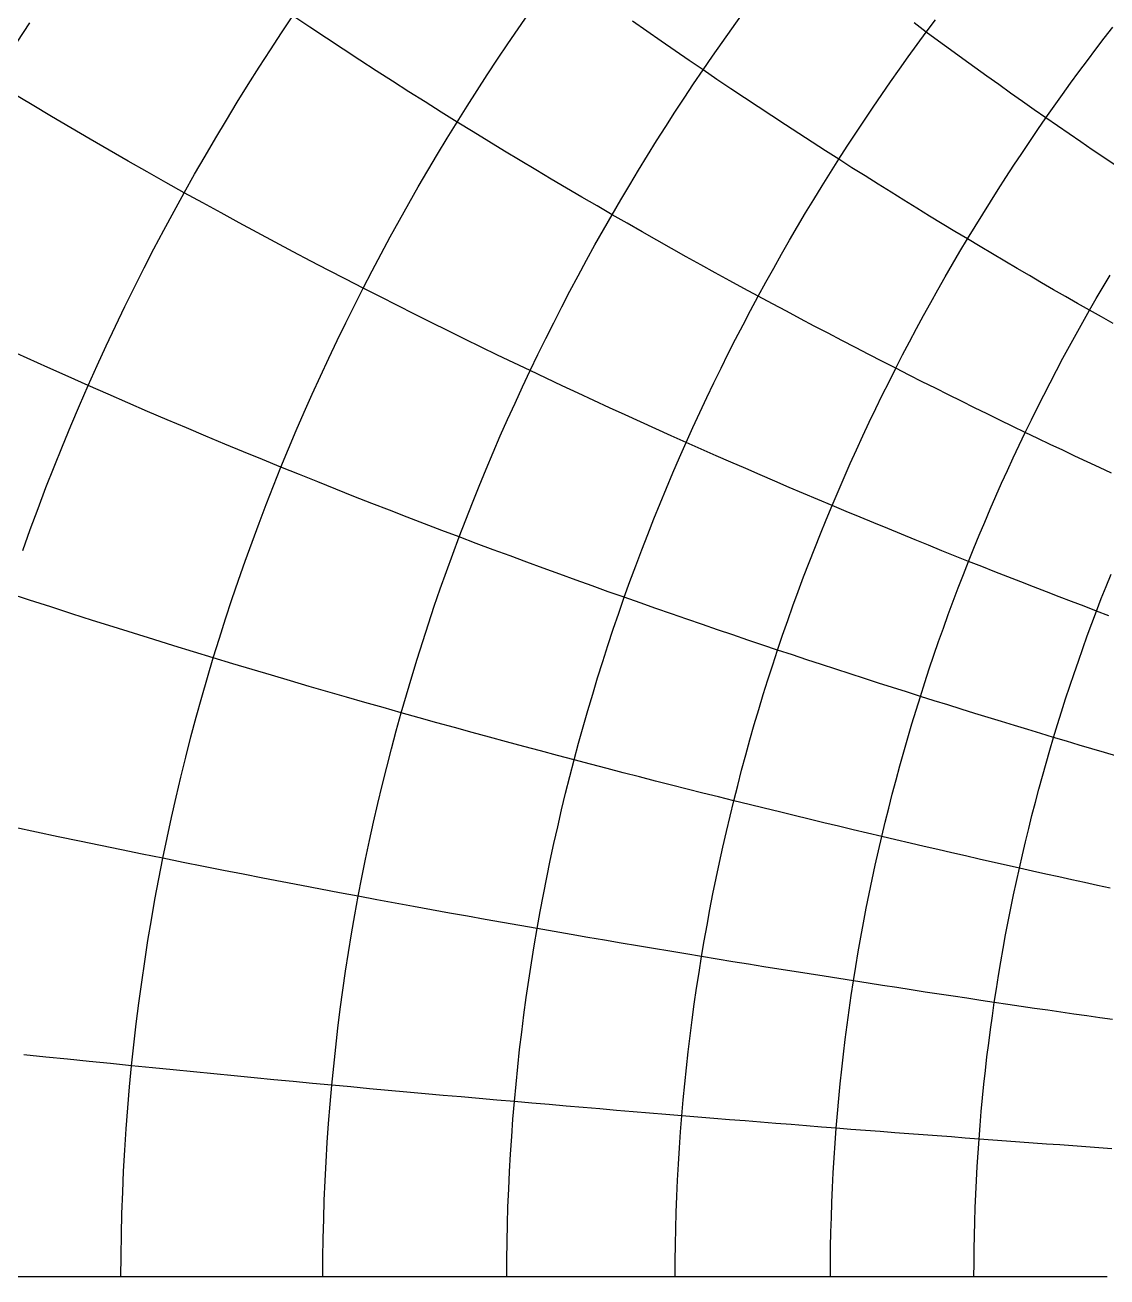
# Model space of a CAD drawing. Header units: metres. Extents: x -3.79 to 3.79, y -1 to 0.
# Drawn here: x -0.8034 to -0.5185, y -1 to -0.6701 of the extents above; entities that cross this region are included whole.
import ezdxf

# ---------------------------------------------------------------- set-up
doc = ezdxf.new("R2010")
doc.units = ezdxf.units.M

msp = doc.modelspace()

# ---------------------------------------------------------------- linework, layer by layer
for p, q in [((-0.80541, -0.67462), (-0.80214, -0.66954)), ((-0.73581, -0.67219), (-0.73282, -0.66773)), ((-0.72839, -0.6707), (-0.73282, -0.66773)), ((-0.67352, -0.67112), (-0.67077, -0.66715)), ((-0.63963, -0.67176), (-0.64338, -0.66912)), ((-0.61725, -0.67112), (-0.6147, -0.66756)), ((-0.56606, -0.672), (-0.56929, -0.6696)), ((-0.56606, -0.672), (-0.56367, -0.66879)), ((-0.73877, -0.6767), (-0.73581, -0.67219)), ((-0.72398, -0.67364), (-0.72839, -0.6707)), ((-0.67625, -0.67513), (-0.67352, -0.67112)), ((-0.6359, -0.67436), (-0.63963, -0.67176)), ((-0.6198, -0.67471), (-0.61725, -0.67112)), ((-0.56843, -0.67524), (-0.56606, -0.672)), ((-0.56284, -0.67437), (-0.56606, -0.672)), ((-0.51919, -0.6736), (-0.51694, -0.67069)), ((-0.7196, -0.67653), (-0.72398, -0.67364)), ((-0.67896, -0.67917), (-0.67625, -0.67513)), ((-0.63219, -0.67693), (-0.6359, -0.67436)), ((-0.62232, -0.67834), (-0.6198, -0.67471)), ((-0.57079, -0.6785), (-0.56843, -0.67524)), ((-0.55964, -0.67671), (-0.56284, -0.67437)), ((-0.52142, -0.67653), (-0.51919, -0.6736)), ((-0.7417, -0.68126), (-0.73877, -0.6767)), ((-0.71523, -0.67938), (-0.7196, -0.67653)), ((-0.7109, -0.6822), (-0.71523, -0.67938)), ((-0.68165, -0.68325), (-0.67896, -0.67917)), ((-0.6285, -0.67947), (-0.63219, -0.67693)), ((-0.62482, -0.68198), (-0.6285, -0.67947)), ((-0.62482, -0.68198), (-0.62232, -0.67834)), ((-0.57314, -0.68179), (-0.57079, -0.6785)), ((-0.55645, -0.67903), (-0.55964, -0.67671)), ((-0.55327, -0.68133), (-0.55645, -0.67903)), ((-0.52585, -0.68247), (-0.52364, -0.67949)), ((-0.52364, -0.67949), (-0.52142, -0.67653)), ((-0.74461, -0.68585), (-0.7417, -0.68126)), ((-0.70659, -0.68497), (-0.7109, -0.6822)), ((-0.62731, -0.68566), (-0.62482, -0.68198)), ((-0.62117, -0.68446), (-0.62482, -0.68198)), ((-0.57547, -0.6851), (-0.57314, -0.68179)), ((-0.55012, -0.6836), (-0.55327, -0.68133)), ((-0.52804, -0.68547), (-0.52585, -0.68247)), ((-0.74749, -0.69049), (-0.74461, -0.68585)), ((-0.7023, -0.68771), (-0.70659, -0.68497)), ((-0.68432, -0.68737), (-0.68165, -0.68325)), ((-0.62978, -0.68937), (-0.62731, -0.68566)), ((-0.61753, -0.68692), (-0.62117, -0.68446)), ((-0.57778, -0.68844), (-0.57547, -0.6851)), ((-0.54697, -0.68585), (-0.55012, -0.6836)), ((-0.54384, -0.68807), (-0.54697, -0.68585)), ((-0.53022, -0.68849), (-0.52804, -0.68547)), ((-0.80149, -0.6912), (-0.80665, -0.68809)), ((-0.69804, -0.69041), (-0.7023, -0.68771)), ((-0.68697, -0.69151), (-0.68432, -0.68737)), ((-0.63223, -0.69311), (-0.62978, -0.68937)), ((-0.61391, -0.68934), (-0.61753, -0.68692)), ((-0.61031, -0.69173), (-0.61391, -0.68934)), ((-0.58008, -0.69181), (-0.57778, -0.68844)), ((-0.54073, -0.69027), (-0.54384, -0.68807)), ((-0.53239, -0.69154), (-0.53022, -0.68849)), ((-0.79637, -0.69425), (-0.80149, -0.6912)), ((-0.75034, -0.69517), (-0.74749, -0.69049)), ((-0.6938, -0.69307), (-0.69804, -0.69041)), ((-0.68959, -0.6957), (-0.68697, -0.69151)), ((-0.60673, -0.6941), (-0.61031, -0.69173)), ((-0.58236, -0.6952), (-0.58008, -0.69181)), ((-0.53763, -0.69245), (-0.54073, -0.69027)), ((-0.53454, -0.69461), (-0.53763, -0.69245)), ((-0.53454, -0.69461), (-0.53239, -0.69154)), ((-0.79128, -0.69726), (-0.79637, -0.69425)), ((-0.75316, -0.6999), (-0.75034, -0.69517)), ((-0.68959, -0.6957), (-0.6938, -0.69307)), ((-0.69218, -0.69992), (-0.68959, -0.6957)), ((-0.6854, -0.69829), (-0.68959, -0.6957)), ((-0.63465, -0.69688), (-0.63223, -0.69311)), ((-0.60317, -0.69644), (-0.60673, -0.6941)), ((-0.58463, -0.69861), (-0.58236, -0.6952)), ((-0.53668, -0.6977), (-0.53454, -0.69461)), ((-0.53147, -0.69674), (-0.53454, -0.69461)), ((-0.78622, -0.70022), (-0.79128, -0.69726)), ((-0.68123, -0.70085), (-0.6854, -0.69829)), ((-0.63706, -0.70068), (-0.63465, -0.69688)), ((-0.59962, -0.69875), (-0.60317, -0.69644)), ((-0.5961, -0.70103), (-0.59962, -0.69875)), ((-0.58687, -0.70206), (-0.58463, -0.69861)), ((-0.5388, -0.70081), (-0.53668, -0.6977)), ((-0.52841, -0.69885), (-0.53147, -0.69674)), ((-0.52537, -0.70094), (-0.52841, -0.69885)), ((-0.7812, -0.70313), (-0.78622, -0.70022)), ((-0.75595, -0.70466), (-0.75316, -0.6999)), ((-0.69475, -0.70417), (-0.69218, -0.69992)), ((-0.67709, -0.70337), (-0.68123, -0.70085)), ((-0.63945, -0.70451), (-0.63706, -0.70068)), ((-0.59259, -0.70329), (-0.5961, -0.70103)), ((-0.5891, -0.70552), (-0.58687, -0.70206)), ((-0.5409, -0.70395), (-0.5388, -0.70081)), ((-0.52234, -0.70301), (-0.52537, -0.70094)), ((-0.77621, -0.706), (-0.7812, -0.70313)), ((-0.75871, -0.70947), (-0.75595, -0.70466)), ((-0.6973, -0.70846), (-0.69475, -0.70417)), ((-0.67297, -0.70586), (-0.67709, -0.70337)), ((-0.66888, -0.70831), (-0.67297, -0.70586)), ((-0.64181, -0.70837), (-0.63945, -0.70451)), ((-0.5891, -0.70552), (-0.59259, -0.70329)), ((-0.59131, -0.70902), (-0.5891, -0.70552)), ((-0.58563, -0.70773), (-0.5891, -0.70552)), ((-0.543, -0.7071), (-0.5409, -0.70395)), ((-0.51933, -0.70506), (-0.52234, -0.70301)), ((-0.51633, -0.70708), (-0.51933, -0.70506)), ((-0.77125, -0.70881), (-0.77621, -0.706)), ((-0.76633, -0.71159), (-0.77125, -0.70881)), ((-0.69982, -0.71279), (-0.6973, -0.70846)), ((-0.66481, -0.71074), (-0.66888, -0.70831)), ((-0.64416, -0.71226), (-0.64181, -0.70837)), ((-0.5935, -0.71254), (-0.59131, -0.70902)), ((-0.58218, -0.70991), (-0.58563, -0.70773)), ((-0.54507, -0.71028), (-0.543, -0.7071)), ((-0.76144, -0.71432), (-0.76633, -0.71159)), ((-0.76144, -0.71432), (-0.75871, -0.70947)), ((-0.66077, -0.71313), (-0.66481, -0.71074)), ((-0.64648, -0.71617), (-0.64416, -0.71226)), ((-0.57874, -0.71207), (-0.58218, -0.70991)), ((-0.57532, -0.7142), (-0.57874, -0.71207)), ((-0.54713, -0.71348), (-0.54507, -0.71028)), ((-0.76414, -0.71922), (-0.76144, -0.71432)), ((-0.75659, -0.71701), (-0.76144, -0.71432)), ((-0.70231, -0.71715), (-0.69982, -0.71279)), ((-0.65674, -0.71549), (-0.66077, -0.71313)), ((-0.65275, -0.71782), (-0.65674, -0.71549)), ((-0.59567, -0.71608), (-0.5935, -0.71254)), ((-0.57193, -0.71631), (-0.57532, -0.7142)), ((-0.54918, -0.71671), (-0.54713, -0.71348)), ((-0.75176, -0.71966), (-0.75659, -0.71701)), ((-0.70478, -0.72154), (-0.70231, -0.71715)), ((-0.64877, -0.72012), (-0.65275, -0.71782)), ((-0.64877, -0.72012), (-0.64648, -0.71617)), ((-0.59783, -0.71965), (-0.59567, -0.71608)), ((-0.56855, -0.7184), (-0.57193, -0.71631)), ((-0.56518, -0.72046), (-0.56855, -0.7184)), ((-0.5512, -0.71995), (-0.54918, -0.71671)), ((-0.7668, -0.72415), (-0.76414, -0.71922)), ((-0.74697, -0.72227), (-0.75176, -0.71966)), ((-0.74222, -0.72484), (-0.74697, -0.72227)), ((-0.70721, -0.72597), (-0.70478, -0.72154)), ((-0.65105, -0.7241), (-0.64877, -0.72012)), ((-0.64482, -0.72239), (-0.64877, -0.72012)), ((-0.59996, -0.72324), (-0.59783, -0.71965)), ((-0.56184, -0.7225), (-0.56518, -0.72046)), ((-0.55321, -0.72322), (-0.5512, -0.71995)), ((-0.76942, -0.72913), (-0.7668, -0.72415)), ((-0.73749, -0.72737), (-0.74222, -0.72484)), ((-0.6533, -0.7281), (-0.65105, -0.7241)), ((-0.6409, -0.72463), (-0.64482, -0.72239)), ((-0.63699, -0.72685), (-0.6409, -0.72463)), ((-0.60207, -0.72686), (-0.59996, -0.72324)), ((-0.55851, -0.72451), (-0.56184, -0.7225)), ((-0.5552, -0.72651), (-0.55851, -0.72451)), ((-0.5552, -0.72651), (-0.55321, -0.72322)), ((-0.7328, -0.72986), (-0.73749, -0.72737)), ((-0.70962, -0.73044), (-0.70721, -0.72597)), ((-0.65552, -0.73214), (-0.6533, -0.7281)), ((-0.63311, -0.72903), (-0.63699, -0.72685)), ((-0.60417, -0.73051), (-0.60207, -0.72686)), ((-0.55718, -0.72982), (-0.5552, -0.72651)), ((-0.55191, -0.72848), (-0.5552, -0.72651)), ((-0.54864, -0.73043), (-0.55191, -0.72848)), ((-0.77201, -0.73415), (-0.76942, -0.72913)), ((-0.72814, -0.73232), (-0.7328, -0.72986)), ((-0.712, -0.73494), (-0.70962, -0.73044)), ((-0.65772, -0.7362), (-0.65552, -0.73214)), ((-0.62926, -0.73119), (-0.63311, -0.72903)), ((-0.62542, -0.73333), (-0.62926, -0.73119)), ((-0.60624, -0.73418), (-0.60417, -0.73051)), ((-0.55913, -0.73315), (-0.55718, -0.72982)), ((-0.54538, -0.73236), (-0.54864, -0.73043)), ((-0.77456, -0.73921), (-0.77201, -0.73415)), ((-0.72351, -0.73474), (-0.72814, -0.73232)), ((-0.71891, -0.73712), (-0.72351, -0.73474)), ((-0.71434, -0.73947), (-0.712, -0.73494)), ((-0.62161, -0.73543), (-0.62542, -0.73333)), ((-0.61782, -0.73751), (-0.62161, -0.73543)), ((-0.60829, -0.73787), (-0.60624, -0.73418)), ((-0.56107, -0.7365), (-0.55913, -0.73315)), ((-0.54214, -0.73427), (-0.54538, -0.73236)), ((-0.53892, -0.73616), (-0.54214, -0.73427)), ((-0.71434, -0.73947), (-0.71891, -0.73712)), ((-0.6599, -0.7403), (-0.65772, -0.7362)), ((-0.61406, -0.73956), (-0.61782, -0.73751)), ((-0.61031, -0.74159), (-0.60829, -0.73787)), ((-0.56299, -0.73988), (-0.56107, -0.7365)), ((-0.53572, -0.73803), (-0.53892, -0.73616)), ((-0.53253, -0.73987), (-0.53572, -0.73803)), ((-0.51948, -0.73908), (-0.51766, -0.73601)), ((-0.77708, -0.74431), (-0.77456, -0.73921)), ((-0.71666, -0.74404), (-0.71434, -0.73947)), ((-0.70981, -0.74178), (-0.71434, -0.73947)), ((-0.70531, -0.74406), (-0.70981, -0.74178)), ((-0.66204, -0.74442), (-0.6599, -0.7403)), ((-0.61031, -0.74159), (-0.61406, -0.73956)), ((-0.61232, -0.74534), (-0.61031, -0.74159)), ((-0.60659, -0.7436), (-0.61031, -0.74159)), ((-0.56489, -0.74328), (-0.56299, -0.73988)), ((-0.52936, -0.7417), (-0.53253, -0.73987)), ((-0.52621, -0.74351), (-0.52936, -0.7417)), ((-0.52129, -0.74218), (-0.51948, -0.73908)), ((-0.77956, -0.74945), (-0.77708, -0.74431)), ((-0.71894, -0.74864), (-0.71666, -0.74404)), ((-0.70083, -0.74631), (-0.70531, -0.74406)), ((-0.66417, -0.74857), (-0.66204, -0.74442)), ((-0.6143, -0.7491), (-0.61232, -0.74534)), ((-0.60289, -0.74557), (-0.60659, -0.7436)), ((-0.56677, -0.7467), (-0.56489, -0.74328)), ((-0.52308, -0.7453), (-0.52621, -0.74351)), ((-0.52485, -0.74843), (-0.52308, -0.7453)), ((-0.52308, -0.7453), (-0.52129, -0.74218)), ((-0.51996, -0.74707), (-0.52308, -0.7453)), ((-0.7212, -0.75327), (-0.71894, -0.74864)), ((-0.69639, -0.74853), (-0.70083, -0.74631)), ((-0.69198, -0.75072), (-0.69639, -0.74853)), ((-0.66626, -0.75275), (-0.66417, -0.74857)), ((-0.59922, -0.74753), (-0.60289, -0.74557)), ((-0.59556, -0.74946), (-0.59922, -0.74753)), ((-0.56863, -0.75014), (-0.56677, -0.7467)), ((-0.5266, -0.75159), (-0.52485, -0.74843)), ((-0.51686, -0.74882), (-0.51996, -0.74707)), ((-0.78199, -0.75463), (-0.77956, -0.74945)), ((-0.6876, -0.75287), (-0.69198, -0.75072)), ((-0.61626, -0.7529), (-0.6143, -0.7491)), ((-0.59193, -0.75137), (-0.59556, -0.74946)), ((-0.58832, -0.75326), (-0.59193, -0.75137)), ((-0.57047, -0.7536), (-0.56863, -0.75014)), ((-0.52834, -0.75476), (-0.5266, -0.75159)), ((-0.78439, -0.75985), (-0.78199, -0.75463)), ((-0.72341, -0.75794), (-0.7212, -0.75327)), ((-0.68324, -0.75499), (-0.6876, -0.75287)), ((-0.67892, -0.75709), (-0.68324, -0.75499)), ((-0.66833, -0.75696), (-0.66626, -0.75275)), ((-0.61819, -0.75672), (-0.61626, -0.7529)), ((-0.58473, -0.75512), (-0.58832, -0.75326)), ((-0.58117, -0.75696), (-0.58473, -0.75512)), ((-0.57229, -0.75708), (-0.57047, -0.7536)), ((-0.53006, -0.75796), (-0.52834, -0.75476)), ((-0.80278, -0.75794), (-0.80822, -0.75546)), ((-0.79739, -0.76037), (-0.80278, -0.75794)), ((-0.7256, -0.76264), (-0.72341, -0.75794)), ((-0.67463, -0.75915), (-0.67892, -0.75709)), ((-0.67036, -0.76119), (-0.66833, -0.75696)), ((-0.62011, -0.76056), (-0.61819, -0.75672)), ((-0.57762, -0.75879), (-0.58117, -0.75696)), ((-0.57409, -0.76059), (-0.57229, -0.75708)), ((-0.53176, -0.76116), (-0.53006, -0.75796)), ((-0.79205, -0.76276), (-0.79739, -0.76037)), ((-0.78674, -0.76512), (-0.78439, -0.75985)), ((-0.67036, -0.76119), (-0.67463, -0.75915)), ((-0.67237, -0.76545), (-0.67036, -0.76119)), ((-0.66613, -0.7632), (-0.67036, -0.76119)), ((-0.62199, -0.76442), (-0.62011, -0.76056)), ((-0.57409, -0.76059), (-0.57762, -0.75879)), ((-0.57587, -0.76411), (-0.57409, -0.76059)), ((-0.57059, -0.76236), (-0.57409, -0.76059)), ((-0.53344, -0.76439), (-0.53176, -0.76116)), ((-0.78674, -0.76512), (-0.79205, -0.76276)), ((-0.78905, -0.77042), (-0.78674, -0.76512)), ((-0.78148, -0.76743), (-0.78674, -0.76512)), ((-0.72775, -0.76738), (-0.7256, -0.76264)), ((-0.66192, -0.76518), (-0.66613, -0.7632)), ((-0.65775, -0.76714), (-0.66192, -0.76518)), ((-0.62385, -0.76831), (-0.62199, -0.76442)), ((-0.57763, -0.76766), (-0.57587, -0.76411)), ((-0.56711, -0.76412), (-0.57059, -0.76236)), ((-0.56365, -0.76586), (-0.56711, -0.76412)), ((-0.53511, -0.76764), (-0.53344, -0.76439)), ((-0.77626, -0.76971), (-0.78148, -0.76743)), ((-0.72986, -0.77214), (-0.72775, -0.76738)), ((-0.67435, -0.76975), (-0.67237, -0.76545)), ((-0.6536, -0.76907), (-0.65775, -0.76714)), ((-0.62569, -0.77222), (-0.62385, -0.76831)), ((-0.57937, -0.77122), (-0.57763, -0.76766)), ((-0.5602, -0.76758), (-0.56365, -0.76586)), ((-0.55678, -0.76928), (-0.5602, -0.76758)), ((-0.53675, -0.7709), (-0.53511, -0.76764)), ((-0.79132, -0.77576), (-0.78905, -0.77042)), ((-0.77109, -0.77194), (-0.77626, -0.76971)), ((-0.6763, -0.77406), (-0.67435, -0.76975)), ((-0.64948, -0.77097), (-0.6536, -0.76907)), ((-0.64538, -0.77285), (-0.64948, -0.77097)), ((-0.58108, -0.77481), (-0.57937, -0.77122)), ((-0.55338, -0.77096), (-0.55678, -0.76928)), ((-0.55, -0.77262), (-0.55338, -0.77096)), ((-0.53838, -0.77419), (-0.53675, -0.7709)), ((-0.76595, -0.77415), (-0.77109, -0.77194)), ((-0.76086, -0.77631), (-0.76595, -0.77415)), ((-0.73194, -0.77694), (-0.72986, -0.77214)), ((-0.67822, -0.77841), (-0.6763, -0.77406)), ((-0.64132, -0.7747), (-0.64538, -0.77285)), ((-0.63728, -0.77653), (-0.64132, -0.7747)), ((-0.6275, -0.77616), (-0.62569, -0.77222)), ((-0.58277, -0.77841), (-0.58108, -0.77481)), ((-0.54665, -0.77426), (-0.55, -0.77262)), ((-0.54331, -0.77588), (-0.54665, -0.77426)), ((-0.53999, -0.77749), (-0.53838, -0.77419)), ((-0.79355, -0.78114), (-0.79132, -0.77576)), ((-0.7558, -0.77844), (-0.76086, -0.77631)), ((-0.75079, -0.78054), (-0.7558, -0.77844)), ((-0.73398, -0.78177), (-0.73194, -0.77694)), ((-0.68011, -0.78278), (-0.67822, -0.77841)), ((-0.63327, -0.77834), (-0.63728, -0.77653)), ((-0.62928, -0.78012), (-0.63327, -0.77834)), ((-0.62928, -0.78012), (-0.6275, -0.77616)), ((-0.58444, -0.78204), (-0.58277, -0.77841)), ((-0.53999, -0.77749), (-0.54331, -0.77588)), ((-0.54157, -0.78081), (-0.53999, -0.77749)), ((-0.53669, -0.77908), (-0.53999, -0.77749)), ((-0.79572, -0.78655), (-0.79355, -0.78114)), ((-0.74581, -0.7826), (-0.75079, -0.78054)), ((-0.63104, -0.7841), (-0.62928, -0.78012)), ((-0.62533, -0.78188), (-0.62928, -0.78012)), ((-0.54314, -0.78414), (-0.54157, -0.78081)), ((-0.53341, -0.78065), (-0.53669, -0.77908)), ((-0.53014, -0.7822), (-0.53341, -0.78065)), ((-0.74088, -0.78463), (-0.74581, -0.7826)), ((-0.73598, -0.78663), (-0.74088, -0.78463)), ((-0.73598, -0.78663), (-0.73398, -0.78177)), ((-0.68196, -0.78718), (-0.68011, -0.78278)), ((-0.63277, -0.78811), (-0.63104, -0.7841)), ((-0.62139, -0.78361), (-0.62533, -0.78188)), ((-0.61749, -0.78533), (-0.62139, -0.78361)), ((-0.58608, -0.78569), (-0.58444, -0.78204)), ((-0.54469, -0.7875), (-0.54314, -0.78414)), ((-0.5269, -0.78374), (-0.53014, -0.7822)), ((-0.52368, -0.78526), (-0.5269, -0.78374)), ((-0.79786, -0.79201), (-0.79572, -0.78655)), ((-0.73795, -0.79153), (-0.73598, -0.78663)), ((-0.73112, -0.7886), (-0.73598, -0.78663)), ((-0.68379, -0.7916), (-0.68196, -0.78718)), ((-0.63447, -0.79213), (-0.63277, -0.78811)), ((-0.61361, -0.78702), (-0.61749, -0.78533)), ((-0.60976, -0.78869), (-0.61361, -0.78702)), ((-0.5877, -0.78935), (-0.58608, -0.78569)), ((-0.54621, -0.79087), (-0.54469, -0.7875)), ((-0.52048, -0.78676), (-0.52368, -0.78526)), ((-0.51729, -0.78825), (-0.52048, -0.78676)), ((-0.73987, -0.79645), (-0.73795, -0.79153)), ((-0.7263, -0.79054), (-0.73112, -0.7886)), ((-0.72152, -0.79245), (-0.7263, -0.79054)), ((-0.68558, -0.79605), (-0.68379, -0.7916)), ((-0.60593, -0.79034), (-0.60976, -0.78869)), ((-0.60213, -0.79197), (-0.60593, -0.79034)), ((-0.5893, -0.79304), (-0.5877, -0.78935)), ((-0.54772, -0.79426), (-0.54621, -0.79087)), ((-0.79994, -0.7975), (-0.79786, -0.79201)), ((-0.71677, -0.79433), (-0.72152, -0.79245)), ((-0.71206, -0.79618), (-0.71677, -0.79433)), ((-0.63615, -0.79618), (-0.63447, -0.79213)), ((-0.59835, -0.79358), (-0.60213, -0.79197)), ((-0.5946, -0.79517), (-0.59835, -0.79358)), ((-0.59087, -0.79674), (-0.5893, -0.79304)), ((-0.5492, -0.79766), (-0.54772, -0.79426)), ((-0.80198, -0.80302), (-0.79994, -0.7975)), ((-0.74176, -0.8014), (-0.73987, -0.79645)), ((-0.70739, -0.798), (-0.71206, -0.79618)), ((-0.70276, -0.7998), (-0.70739, -0.798)), ((-0.68733, -0.80053), (-0.68558, -0.79605)), ((-0.63779, -0.80026), (-0.63615, -0.79618)), ((-0.59087, -0.79674), (-0.5946, -0.79517)), ((-0.59242, -0.80047), (-0.59087, -0.79674)), ((-0.58717, -0.7983), (-0.59087, -0.79674)), ((-0.55066, -0.80109), (-0.5492, -0.79766)), ((-0.7436, -0.80639), (-0.74176, -0.8014)), ((-0.69815, -0.80157), (-0.70276, -0.7998)), ((-0.68906, -0.80503), (-0.68733, -0.80053)), ((-0.63941, -0.80435), (-0.63779, -0.80026)), ((-0.59394, -0.80421), (-0.59242, -0.80047)), ((-0.58349, -0.79983), (-0.58717, -0.7983)), ((-0.57984, -0.80134), (-0.58349, -0.79983)), ((-0.57621, -0.80284), (-0.57984, -0.80134)), ((-0.5521, -0.80452), (-0.55066, -0.80109)), ((-0.80396, -0.80859), (-0.80198, -0.80302)), ((-0.69359, -0.80331), (-0.69815, -0.80157)), ((-0.68906, -0.80503), (-0.69359, -0.80331)), ((-0.641, -0.80846), (-0.63941, -0.80435)), ((-0.59544, -0.80797), (-0.59394, -0.80421)), ((-0.5726, -0.80432), (-0.57621, -0.80284)), ((-0.56902, -0.80578), (-0.5726, -0.80432)), ((-0.55352, -0.80798), (-0.5521, -0.80452)), ((-0.74541, -0.8114), (-0.7436, -0.80639)), ((-0.69075, -0.80956), (-0.68906, -0.80503)), ((-0.68456, -0.80673), (-0.68906, -0.80503)), ((-0.6801, -0.80839), (-0.68456, -0.80673)), ((-0.59692, -0.81175), (-0.59544, -0.80797)), ((-0.56546, -0.80722), (-0.56902, -0.80578)), ((-0.56192, -0.80865), (-0.56546, -0.80722)), ((-0.55492, -0.81145), (-0.55352, -0.80798)), ((-0.74717, -0.81644), (-0.74541, -0.8114)), ((-0.6924, -0.81411), (-0.69075, -0.80956)), ((-0.67567, -0.81004), (-0.6801, -0.80839)), ((-0.67127, -0.81166), (-0.67567, -0.81004)), ((-0.64255, -0.8126), (-0.641, -0.80846)), ((-0.55841, -0.81006), (-0.56192, -0.80865)), ((-0.55492, -0.81145), (-0.55841, -0.81006)), ((-0.69402, -0.81868), (-0.6924, -0.81411)), ((-0.66691, -0.81326), (-0.67127, -0.81166)), ((-0.66258, -0.81484), (-0.66691, -0.81326)), ((-0.64408, -0.81676), (-0.64255, -0.8126)), ((-0.59836, -0.81555), (-0.59692, -0.81175)), ((-0.55629, -0.81494), (-0.55492, -0.81145)), ((-0.55145, -0.81283), (-0.55492, -0.81145)), ((-0.548, -0.81419), (-0.55145, -0.81283)), ((-0.54458, -0.81554), (-0.548, -0.81419)), ((-0.74889, -0.82151), (-0.74717, -0.81644)), ((-0.65828, -0.81639), (-0.66258, -0.81484)), ((-0.65402, -0.81793), (-0.65828, -0.81639)), ((-0.64978, -0.81944), (-0.65402, -0.81793)), ((-0.64558, -0.82093), (-0.64408, -0.81676)), ((-0.59978, -0.81937), (-0.59836, -0.81555)), ((-0.55764, -0.81844), (-0.55629, -0.81494)), ((-0.54118, -0.81686), (-0.54458, -0.81554)), ((-0.5378, -0.81818), (-0.54118, -0.81686)), ((-0.51997, -0.82128), (-0.5187, -0.81804)), ((-0.5187, -0.81804), (-0.51741, -0.81481)), ((-0.80216, -0.82166), (-0.80779, -0.81981)), ((-0.6956, -0.82328), (-0.69402, -0.81868)), ((-0.64558, -0.82093), (-0.64978, -0.81944)), ((-0.64705, -0.82513), (-0.64558, -0.82093)), ((-0.64141, -0.82241), (-0.64558, -0.82093)), ((-0.60118, -0.8232), (-0.59978, -0.81937)), ((-0.55897, -0.82196), (-0.55764, -0.81844)), ((-0.53444, -0.81948), (-0.5378, -0.81818)), ((-0.5311, -0.82077), (-0.53444, -0.81948)), ((-0.52778, -0.82204), (-0.5311, -0.82077)), ((-0.52122, -0.82454), (-0.51997, -0.82128)), ((-0.79659, -0.82347), (-0.80216, -0.82166)), ((-0.79107, -0.82525), (-0.79659, -0.82347)), ((-0.75057, -0.82661), (-0.74889, -0.82151)), ((-0.69715, -0.8279), (-0.6956, -0.82328)), ((-0.63727, -0.82386), (-0.64141, -0.82241)), ((-0.63316, -0.82529), (-0.63727, -0.82386)), ((-0.60255, -0.82705), (-0.60118, -0.8232)), ((-0.56028, -0.82549), (-0.55897, -0.82196)), ((-0.52449, -0.8233), (-0.52778, -0.82204)), ((-0.52122, -0.82454), (-0.52449, -0.8233)), ((-0.52244, -0.82781), (-0.52122, -0.82454)), ((-0.51796, -0.82577), (-0.52122, -0.82454)), ((-0.7856, -0.827), (-0.79107, -0.82525)), ((-0.78018, -0.82871), (-0.7856, -0.827)), ((-0.7522, -0.83173), (-0.75057, -0.82661)), ((-0.69866, -0.83255), (-0.69715, -0.8279)), ((-0.64848, -0.82935), (-0.64705, -0.82513)), ((-0.62907, -0.82671), (-0.63316, -0.82529)), ((-0.62502, -0.8281), (-0.62907, -0.82671)), ((-0.60389, -0.83092), (-0.60255, -0.82705)), ((-0.56156, -0.82905), (-0.56028, -0.82549)), ((-0.52365, -0.8311), (-0.52244, -0.82781)), ((-0.77481, -0.8304), (-0.78018, -0.82871)), ((-0.76948, -0.83206), (-0.77481, -0.8304)), ((-0.64989, -0.83359), (-0.64848, -0.82935)), ((-0.621, -0.82948), (-0.62502, -0.8281)), ((-0.61701, -0.83084), (-0.621, -0.82948)), ((-0.61304, -0.83218), (-0.61701, -0.83084)), ((-0.6052, -0.83481), (-0.60389, -0.83092)), ((-0.56282, -0.83261), (-0.56156, -0.82905)), ((-0.52483, -0.83439), (-0.52365, -0.8311)), ((-0.7642, -0.8337), (-0.76948, -0.83206)), ((-0.75897, -0.8353), (-0.7642, -0.8337)), ((-0.75379, -0.83688), (-0.7522, -0.83173)), ((-0.70013, -0.83722), (-0.69866, -0.83255)), ((-0.65126, -0.83784), (-0.64989, -0.83359)), ((-0.60911, -0.8335), (-0.61304, -0.83218)), ((-0.6052, -0.83481), (-0.60911, -0.8335)), ((-0.56405, -0.83619), (-0.56282, -0.83261)), ((-0.526, -0.83771), (-0.52483, -0.83439)), ((-0.75379, -0.83688), (-0.75897, -0.8353)), ((-0.75533, -0.84206), (-0.75379, -0.83688)), ((-0.74865, -0.83843), (-0.75379, -0.83688)), ((-0.70156, -0.8419), (-0.70013, -0.83722)), ((-0.60648, -0.83871), (-0.6052, -0.83481)), ((-0.60132, -0.8361), (-0.6052, -0.83481)), ((-0.59747, -0.83737), (-0.60132, -0.8361)), ((-0.59364, -0.83863), (-0.59747, -0.83737)), ((-0.56526, -0.83978), (-0.56405, -0.83619)), ((-0.52714, -0.84103), (-0.526, -0.83771)), ((-0.74355, -0.83996), (-0.74865, -0.83843)), ((-0.7385, -0.84146), (-0.74355, -0.83996)), ((-0.6526, -0.84212), (-0.65126, -0.83784)), ((-0.60774, -0.84263), (-0.60648, -0.83871)), ((-0.58984, -0.83988), (-0.59364, -0.83863)), ((-0.58607, -0.8411), (-0.58984, -0.83988)), ((-0.58232, -0.84231), (-0.58607, -0.8411)), ((-0.56644, -0.84339), (-0.56526, -0.83978)), ((-0.52826, -0.84437), (-0.52714, -0.84103)), ((-0.75683, -0.84726), (-0.75533, -0.84206)), ((-0.73349, -0.84294), (-0.7385, -0.84146)), ((-0.72852, -0.8444), (-0.73349, -0.84294)), ((-0.7236, -0.84583), (-0.72852, -0.8444)), ((-0.70295, -0.84661), (-0.70156, -0.8419)), ((-0.6539, -0.84641), (-0.6526, -0.84212)), ((-0.60897, -0.84657), (-0.60774, -0.84263)), ((-0.57861, -0.84351), (-0.58232, -0.84231)), ((-0.57491, -0.84469), (-0.57861, -0.84351)), ((-0.5676, -0.84702), (-0.56644, -0.84339)), ((-0.52936, -0.84771), (-0.52826, -0.84437)), ((-0.75828, -0.85248), (-0.75683, -0.84726)), ((-0.71871, -0.84724), (-0.7236, -0.84583)), ((-0.71387, -0.84863), (-0.71871, -0.84724)), ((-0.70431, -0.85134), (-0.70295, -0.84661)), ((-0.65517, -0.85072), (-0.6539, -0.84641)), ((-0.61017, -0.85052), (-0.60897, -0.84657)), ((-0.57125, -0.84586), (-0.57491, -0.84469)), ((-0.5676, -0.84702), (-0.57125, -0.84586)), ((-0.56874, -0.85065), (-0.5676, -0.84702)), ((-0.56398, -0.84816), (-0.5676, -0.84702)), ((-0.53043, -0.85108), (-0.52936, -0.84771)), ((-0.70907, -0.85), (-0.71387, -0.84863)), ((-0.70431, -0.85134), (-0.70907, -0.85)), ((-0.65641, -0.85505), (-0.65517, -0.85072)), ((-0.61134, -0.85448), (-0.61017, -0.85052)), ((-0.56985, -0.8543), (-0.56874, -0.85065)), ((-0.56039, -0.84928), (-0.56398, -0.84816)), ((-0.55683, -0.8504), (-0.56039, -0.84928)), ((-0.55328, -0.8515), (-0.55683, -0.8504)), ((-0.75968, -0.85773), (-0.75828, -0.85248)), ((-0.70563, -0.8561), (-0.70431, -0.85134)), ((-0.69959, -0.85267), (-0.70431, -0.85134)), ((-0.69491, -0.85398), (-0.69959, -0.85267)), ((-0.69026, -0.85526), (-0.69491, -0.85398)), ((-0.57093, -0.85797), (-0.56985, -0.8543)), ((-0.54976, -0.85258), (-0.55328, -0.8515)), ((-0.54627, -0.85366), (-0.54976, -0.85258)), ((-0.54279, -0.85472), (-0.54627, -0.85366)), ((-0.53149, -0.85445), (-0.53043, -0.85108)), ((-0.7069, -0.86087), (-0.70563, -0.8561)), ((-0.68566, -0.85653), (-0.69026, -0.85526)), ((-0.68109, -0.85778), (-0.68566, -0.85653)), ((-0.65762, -0.8594), (-0.65641, -0.85505)), ((-0.61248, -0.85846), (-0.61134, -0.85448)), ((-0.53935, -0.85577), (-0.54279, -0.85472)), ((-0.53592, -0.85681), (-0.53935, -0.85577)), ((-0.53252, -0.85783), (-0.53592, -0.85681)), ((-0.53252, -0.85783), (-0.53149, -0.85445)), ((-0.76104, -0.86301), (-0.75968, -0.85773)), ((-0.70814, -0.86566), (-0.7069, -0.86087)), ((-0.67656, -0.85901), (-0.68109, -0.85778)), ((-0.67206, -0.86022), (-0.67656, -0.85901)), ((-0.6676, -0.86142), (-0.67206, -0.86022)), ((-0.65879, -0.86376), (-0.65762, -0.8594)), ((-0.61359, -0.86246), (-0.61248, -0.85846)), ((-0.57199, -0.86164), (-0.57093, -0.85797)), ((-0.53353, -0.86123), (-0.53252, -0.85783)), ((-0.52914, -0.85885), (-0.53252, -0.85783)), ((-0.52578, -0.85985), (-0.52914, -0.85885)), ((-0.52245, -0.86084), (-0.52578, -0.85985)), ((-0.51913, -0.86182), (-0.52245, -0.86084)), ((-0.76235, -0.8683), (-0.76104, -0.86301)), ((-0.66318, -0.8626), (-0.6676, -0.86142)), ((-0.65879, -0.86376), (-0.66318, -0.8626)), ((-0.65992, -0.86814), (-0.65879, -0.86376)), ((-0.65444, -0.8649), (-0.65879, -0.86376)), ((-0.61467, -0.86647), (-0.61359, -0.86246)), ((-0.57302, -0.86533), (-0.57199, -0.86164)), ((-0.53451, -0.86464), (-0.53353, -0.86123)), ((-0.51584, -0.86279), (-0.51913, -0.86182)), ((-0.70933, -0.87047), (-0.70814, -0.86566)), ((-0.65012, -0.86603), (-0.65444, -0.8649)), ((-0.64583, -0.86715), (-0.65012, -0.86603)), ((-0.64158, -0.86824), (-0.64583, -0.86715)), ((-0.61572, -0.87049), (-0.61467, -0.86647)), ((-0.57403, -0.86903), (-0.57302, -0.86533)), ((-0.53548, -0.86806), (-0.53451, -0.86464)), ((-0.7636, -0.87362), (-0.76235, -0.8683)), ((-0.71049, -0.87529), (-0.70933, -0.87047)), ((-0.66103, -0.87253), (-0.65992, -0.86814)), ((-0.63736, -0.86933), (-0.64158, -0.86824)), ((-0.63317, -0.8704), (-0.63736, -0.86933)), ((-0.62902, -0.87145), (-0.63317, -0.8704)), ((-0.61675, -0.87453), (-0.61572, -0.87049)), ((-0.575, -0.87275), (-0.57403, -0.86903)), ((-0.53641, -0.87149), (-0.53548, -0.86806)), ((-0.76482, -0.87896), (-0.7636, -0.87362)), ((-0.66209, -0.87694), (-0.66103, -0.87253)), ((-0.6249, -0.87249), (-0.62902, -0.87145)), ((-0.62081, -0.87352), (-0.6249, -0.87249)), ((-0.61675, -0.87453), (-0.62081, -0.87352)), ((-0.57596, -0.87648), (-0.575, -0.87275)), ((-0.53733, -0.87493), (-0.53641, -0.87149)), ((-0.7116, -0.88014), (-0.71049, -0.87529)), ((-0.66312, -0.88137), (-0.66209, -0.87694)), ((-0.61774, -0.87858), (-0.61675, -0.87453)), ((-0.61272, -0.87553), (-0.61675, -0.87453)), ((-0.60872, -0.87651), (-0.61272, -0.87553)), ((-0.60475, -0.87749), (-0.60872, -0.87651)), ((-0.57688, -0.88021), (-0.57596, -0.87648)), ((-0.53822, -0.87838), (-0.53733, -0.87493)), ((-0.76598, -0.88432), (-0.76482, -0.87896)), ((-0.71267, -0.885), (-0.7116, -0.88014)), ((-0.6187, -0.88264), (-0.61774, -0.87858)), ((-0.60081, -0.87845), (-0.60475, -0.87749)), ((-0.5969, -0.8794), (-0.60081, -0.87845)), ((-0.59302, -0.88033), (-0.5969, -0.8794)), ((-0.58917, -0.88126), (-0.59302, -0.88033)), ((-0.57778, -0.88396), (-0.57688, -0.88021)), ((-0.53909, -0.88184), (-0.53822, -0.87838)), ((-0.80036, -0.88283), (-0.80609, -0.88162)), ((-0.79468, -0.88403), (-0.80036, -0.88283)), ((-0.66412, -0.88581), (-0.66312, -0.88137)), ((-0.61962, -0.88672), (-0.6187, -0.88264)), ((-0.58534, -0.88217), (-0.58917, -0.88126)), ((-0.58155, -0.88307), (-0.58534, -0.88217)), ((-0.57778, -0.88396), (-0.58155, -0.88307)), ((-0.57865, -0.88772), (-0.57778, -0.88396)), ((-0.57404, -0.88484), (-0.57778, -0.88396)), ((-0.53994, -0.88532), (-0.53909, -0.88184)), ((-0.78905, -0.8852), (-0.79468, -0.88403)), ((-0.78348, -0.88636), (-0.78905, -0.8852)), ((-0.77796, -0.88749), (-0.78348, -0.88636)), ((-0.76709, -0.8897), (-0.76598, -0.88432)), ((-0.7137, -0.88988), (-0.71267, -0.885)), ((-0.66507, -0.89026), (-0.66412, -0.88581)), ((-0.62052, -0.89081), (-0.61962, -0.88672)), ((-0.57032, -0.88571), (-0.57404, -0.88484)), ((-0.56664, -0.88657), (-0.57032, -0.88571)), ((-0.56298, -0.88741), (-0.56664, -0.88657)), ((-0.54076, -0.8888), (-0.53994, -0.88532)), ((-0.7725, -0.8886), (-0.77796, -0.88749)), ((-0.76709, -0.8897), (-0.7725, -0.8886)), ((-0.76814, -0.89509), (-0.76709, -0.8897)), ((-0.76172, -0.89077), (-0.76709, -0.8897)), ((-0.71468, -0.89477), (-0.7137, -0.88988)), ((-0.66599, -0.89473), (-0.66507, -0.89026)), ((-0.57949, -0.89149), (-0.57865, -0.88772)), ((-0.55934, -0.88825), (-0.56298, -0.88741)), ((-0.55573, -0.88908), (-0.55934, -0.88825)), ((-0.55215, -0.88989), (-0.55573, -0.88908)), ((-0.54859, -0.8907), (-0.55215, -0.88989)), ((-0.54155, -0.89229), (-0.54076, -0.8888)), ((-0.75641, -0.89183), (-0.76172, -0.89077)), ((-0.75115, -0.89287), (-0.75641, -0.89183)), ((-0.74593, -0.89389), (-0.75115, -0.89287)), ((-0.74077, -0.89489), (-0.74593, -0.89389)), ((-0.62138, -0.89491), (-0.62052, -0.89081)), ((-0.58031, -0.89527), (-0.57949, -0.89149)), ((-0.54506, -0.8915), (-0.54859, -0.8907)), ((-0.54155, -0.89229), (-0.54506, -0.8915)), ((-0.54232, -0.89579), (-0.54155, -0.89229)), ((-0.53807, -0.89307), (-0.54155, -0.89229)), ((-0.53461, -0.89384), (-0.53807, -0.89307)), ((-0.53117, -0.8946), (-0.53461, -0.89384)), ((-0.76915, -0.90051), (-0.76814, -0.89509)), ((-0.73565, -0.89588), (-0.74077, -0.89489)), ((-0.73057, -0.89686), (-0.73565, -0.89588)), ((-0.72555, -0.89781), (-0.73057, -0.89686)), ((-0.71562, -0.89968), (-0.71468, -0.89477)), ((-0.66688, -0.89921), (-0.66599, -0.89473)), ((-0.62222, -0.89902), (-0.62138, -0.89491)), ((-0.5811, -0.89906), (-0.58031, -0.89527)), ((-0.54307, -0.8993), (-0.54232, -0.89579)), ((-0.52776, -0.89535), (-0.53117, -0.8946)), ((-0.52437, -0.8961), (-0.52776, -0.89535)), ((-0.52101, -0.89683), (-0.52437, -0.8961)), ((-0.51767, -0.89756), (-0.52101, -0.89683)), ((-0.72056, -0.89876), (-0.72555, -0.89781)), ((-0.71562, -0.89968), (-0.72056, -0.89876)), ((-0.71652, -0.90461), (-0.71562, -0.89968)), ((-0.71073, -0.9006), (-0.71562, -0.89968)), ((-0.66772, -0.9037), (-0.66688, -0.89921)), ((-0.62302, -0.90314), (-0.62222, -0.89902)), ((-0.58186, -0.90286), (-0.5811, -0.89906)), ((-0.54379, -0.90282), (-0.54307, -0.8993)), ((-0.77011, -0.90594), (-0.76915, -0.90051)), ((-0.70588, -0.90149), (-0.71073, -0.9006)), ((-0.70107, -0.90238), (-0.70588, -0.90149)), ((-0.6963, -0.90325), (-0.70107, -0.90238)), ((-0.69157, -0.90411), (-0.6963, -0.90325)), ((-0.66853, -0.90821), (-0.66772, -0.9037)), ((-0.62379, -0.90728), (-0.62302, -0.90314)), ((-0.58259, -0.90668), (-0.58186, -0.90286)), ((-0.54449, -0.90634), (-0.54379, -0.90282)), ((-0.77101, -0.91139), (-0.77011, -0.90594)), ((-0.71738, -0.90955), (-0.71652, -0.90461)), ((-0.68688, -0.90495), (-0.69157, -0.90411)), ((-0.68224, -0.90578), (-0.68688, -0.90495)), ((-0.67763, -0.9066), (-0.68224, -0.90578)), ((-0.67306, -0.90741), (-0.67763, -0.9066)), ((-0.58329, -0.91049), (-0.58259, -0.90668)), ((-0.54516, -0.90988), (-0.54449, -0.90634)), ((-0.71819, -0.9145), (-0.71738, -0.90955)), ((-0.66853, -0.90821), (-0.67306, -0.90741)), ((-0.6693, -0.91273), (-0.66853, -0.90821)), ((-0.66404, -0.90899), (-0.66853, -0.90821)), ((-0.65958, -0.90977), (-0.66404, -0.90899)), ((-0.65517, -0.91053), (-0.65958, -0.90977)), ((-0.62452, -0.91142), (-0.62379, -0.90728)), ((-0.54581, -0.91342), (-0.54516, -0.90988)), ((-0.77186, -0.91685), (-0.77101, -0.91139)), ((-0.67004, -0.91725), (-0.6693, -0.91273)), ((-0.65078, -0.91128), (-0.65517, -0.91053)), ((-0.64644, -0.91202), (-0.65078, -0.91128)), ((-0.64213, -0.91275), (-0.64644, -0.91202)), ((-0.63785, -0.91347), (-0.64213, -0.91275)), ((-0.63361, -0.91418), (-0.63785, -0.91347)), ((-0.62523, -0.91557), (-0.62452, -0.91142)), ((-0.58397, -0.91432), (-0.58329, -0.91049)), ((-0.54643, -0.91697), (-0.54581, -0.91342)), ((-0.77266, -0.92233), (-0.77186, -0.91685)), ((-0.71895, -0.91946), (-0.71819, -0.9145)), ((-0.6294, -0.91488), (-0.63361, -0.91418)), ((-0.62523, -0.91557), (-0.6294, -0.91488)), ((-0.6259, -0.91974), (-0.62523, -0.91557)), ((-0.62108, -0.91626), (-0.62523, -0.91557)), ((-0.61698, -0.91693), (-0.62108, -0.91626)), ((-0.6129, -0.91759), (-0.61698, -0.91693)), ((-0.58461, -0.91816), (-0.58397, -0.91432)), ((-0.54703, -0.92053), (-0.54643, -0.91697)), ((-0.71967, -0.92444), (-0.71895, -0.91946)), ((-0.67073, -0.92179), (-0.67004, -0.91725)), ((-0.62653, -0.92391), (-0.6259, -0.91974)), ((-0.60885, -0.91825), (-0.6129, -0.91759)), ((-0.60484, -0.91889), (-0.60885, -0.91825)), ((-0.60086, -0.91953), (-0.60484, -0.91889)), ((-0.5969, -0.92016), (-0.60086, -0.91953)), ((-0.59298, -0.92078), (-0.5969, -0.92016)), ((-0.58523, -0.922), (-0.58461, -0.91816)), ((-0.77341, -0.92782), (-0.77266, -0.92233)), ((-0.67139, -0.92634), (-0.67073, -0.92179)), ((-0.58909, -0.9214), (-0.59298, -0.92078)), ((-0.58523, -0.922), (-0.58909, -0.9214)), ((-0.58581, -0.92585), (-0.58523, -0.922)), ((-0.58139, -0.9226), (-0.58523, -0.922)), ((-0.57759, -0.92319), (-0.58139, -0.9226)), ((-0.57381, -0.92377), (-0.57759, -0.92319)), ((-0.5476, -0.92409), (-0.54703, -0.92053)), ((-0.72035, -0.92942), (-0.71967, -0.92444)), ((-0.67201, -0.9309), (-0.67139, -0.92634)), ((-0.62714, -0.92809), (-0.62653, -0.92391)), ((-0.58637, -0.92971), (-0.58581, -0.92585)), ((-0.57006, -0.92435), (-0.57381, -0.92377)), ((-0.56634, -0.92492), (-0.57006, -0.92435)), ((-0.56265, -0.92548), (-0.56634, -0.92492)), ((-0.55898, -0.92604), (-0.56265, -0.92548)), ((-0.55534, -0.92658), (-0.55898, -0.92604)), ((-0.55173, -0.92713), (-0.55534, -0.92658)), ((-0.54814, -0.92766), (-0.5476, -0.92409)), ((-0.7741, -0.93332), (-0.77341, -0.92782)), ((-0.72098, -0.93442), (-0.72035, -0.92942)), ((-0.62771, -0.93228), (-0.62714, -0.92809)), ((-0.5869, -0.93358), (-0.58637, -0.92971)), ((-0.54814, -0.92766), (-0.55173, -0.92713)), ((-0.54866, -0.93124), (-0.54814, -0.92766)), ((-0.54458, -0.92819), (-0.54814, -0.92766)), ((-0.54105, -0.92871), (-0.54458, -0.92819)), ((-0.53754, -0.92923), (-0.54105, -0.92871)), ((-0.53405, -0.92974), (-0.53754, -0.92923)), ((-0.53059, -0.93024), (-0.53405, -0.92974)), ((-0.77473, -0.93884), (-0.7741, -0.93332)), ((-0.67259, -0.93546), (-0.67201, -0.9309)), ((-0.62824, -0.93647), (-0.62771, -0.93228)), ((-0.54916, -0.93482), (-0.54866, -0.93124)), ((-0.52716, -0.93074), (-0.53059, -0.93024)), ((-0.52374, -0.93124), (-0.52716, -0.93074)), ((-0.52036, -0.93172), (-0.52374, -0.93124)), ((-0.51699, -0.9322), (-0.52036, -0.93172)), ((-0.72156, -0.93943), (-0.72098, -0.93442)), ((-0.67313, -0.94004), (-0.67259, -0.93546)), ((-0.62874, -0.94068), (-0.62824, -0.93647)), ((-0.5874, -0.93745), (-0.5869, -0.93358)), ((-0.54962, -0.93841), (-0.54916, -0.93482)), ((-0.77532, -0.94436), (-0.77473, -0.93884)), ((-0.7221, -0.94444), (-0.72156, -0.93943)), ((-0.67363, -0.94462), (-0.67313, -0.94004)), ((-0.58787, -0.94133), (-0.5874, -0.93745)), ((-0.55007, -0.942), (-0.54962, -0.93841)), ((-0.79789, -0.94206), (-0.80368, -0.94146)), ((-0.79216, -0.94265), (-0.79789, -0.94206)), ((-0.78649, -0.94323), (-0.79216, -0.94265)), ((-0.78087, -0.9438), (-0.78649, -0.94323)), ((-0.62921, -0.94488), (-0.62874, -0.94068)), ((-0.58831, -0.94522), (-0.58787, -0.94133)), ((-0.55048, -0.94561), (-0.55007, -0.942)), ((-0.77532, -0.94436), (-0.78087, -0.9438)), ((-0.77585, -0.9499), (-0.77532, -0.94436)), ((-0.76981, -0.94491), (-0.77532, -0.94436)), ((-0.76436, -0.94545), (-0.76981, -0.94491)), ((-0.75897, -0.94598), (-0.76436, -0.94545)), ((-0.75362, -0.94651), (-0.75897, -0.94598)), ((-0.74833, -0.94702), (-0.75362, -0.94651)), ((-0.72259, -0.94947), (-0.7221, -0.94444)), ((-0.67409, -0.94921), (-0.67363, -0.94462)), ((-0.62965, -0.9491), (-0.62921, -0.94488)), ((-0.58872, -0.94911), (-0.58831, -0.94522)), ((-0.55087, -0.94921), (-0.55048, -0.94561)), ((-0.77632, -0.95544), (-0.77585, -0.9499)), ((-0.74308, -0.94753), (-0.74833, -0.94702)), ((-0.73789, -0.94802), (-0.74308, -0.94753)), ((-0.73274, -0.94851), (-0.73789, -0.94802)), ((-0.72764, -0.94899), (-0.73274, -0.94851)), ((-0.72259, -0.94947), (-0.72764, -0.94899)), ((-0.72304, -0.9545), (-0.72259, -0.94947)), ((-0.71759, -0.94993), (-0.72259, -0.94947)), ((-0.71263, -0.95039), (-0.71759, -0.94993)), ((-0.67451, -0.95381), (-0.67409, -0.94921)), ((-0.63005, -0.95332), (-0.62965, -0.9491)), ((-0.5891, -0.953), (-0.58872, -0.94911)), ((-0.55123, -0.95282), (-0.55087, -0.94921)), ((-0.70771, -0.95084), (-0.71263, -0.95039)), ((-0.70284, -0.95128), (-0.70771, -0.95084)), ((-0.69802, -0.95172), (-0.70284, -0.95128)), ((-0.69323, -0.95215), (-0.69802, -0.95172)), ((-0.68849, -0.95257), (-0.69323, -0.95215)), ((-0.68379, -0.95299), (-0.68849, -0.95257)), ((-0.67913, -0.9534), (-0.68379, -0.95299)), ((-0.58945, -0.9569), (-0.5891, -0.953)), ((-0.55157, -0.95643), (-0.55123, -0.95282)), ((-0.77674, -0.96099), (-0.77632, -0.95544)), ((-0.72344, -0.95954), (-0.72304, -0.9545)), ((-0.67451, -0.95381), (-0.67913, -0.9534)), ((-0.67489, -0.95841), (-0.67451, -0.95381)), ((-0.66993, -0.95421), (-0.67451, -0.95381)), ((-0.66539, -0.9546), (-0.66993, -0.95421)), ((-0.66089, -0.95499), (-0.66539, -0.9546)), ((-0.65643, -0.95537), (-0.66089, -0.95499)), ((-0.652, -0.95574), (-0.65643, -0.95537)), ((-0.64761, -0.95612), (-0.652, -0.95574)), ((-0.64326, -0.95648), (-0.64761, -0.95612)), ((-0.63894, -0.95684), (-0.64326, -0.95648)), ((-0.63041, -0.95755), (-0.63005, -0.95332)), ((-0.55188, -0.96005), (-0.55157, -0.95643)), ((-0.72379, -0.96458), (-0.72344, -0.95954)), ((-0.67523, -0.96302), (-0.67489, -0.95841)), ((-0.63466, -0.9572), (-0.63894, -0.95684)), ((-0.63041, -0.95755), (-0.63466, -0.9572)), ((-0.63074, -0.96178), (-0.63041, -0.95755)), ((-0.6262, -0.95789), (-0.63041, -0.95755)), ((-0.62202, -0.95823), (-0.6262, -0.95789)), ((-0.61788, -0.95857), (-0.62202, -0.95823)), ((-0.61377, -0.9589), (-0.61788, -0.95857)), ((-0.60969, -0.95923), (-0.61377, -0.9589)), ((-0.60564, -0.95955), (-0.60969, -0.95923)), ((-0.60163, -0.95987), (-0.60564, -0.95955)), ((-0.59764, -0.96019), (-0.60163, -0.95987)), ((-0.58977, -0.96081), (-0.58945, -0.9569)), ((-0.7771, -0.96655), (-0.77674, -0.96099)), ((-0.67554, -0.96763), (-0.67523, -0.96302)), ((-0.63104, -0.96601), (-0.63074, -0.96178)), ((-0.59369, -0.9605), (-0.59764, -0.96019)), ((-0.58977, -0.96081), (-0.59369, -0.9605)), ((-0.59006, -0.96471), (-0.58977, -0.96081)), ((-0.58588, -0.96111), (-0.58977, -0.96081)), ((-0.58202, -0.96141), (-0.58588, -0.96111)), ((-0.57819, -0.9617), (-0.58202, -0.96141)), ((-0.57438, -0.96199), (-0.57819, -0.9617)), ((-0.57061, -0.96228), (-0.57438, -0.96199)), ((-0.56686, -0.96257), (-0.57061, -0.96228)), ((-0.56315, -0.96285), (-0.56686, -0.96257)), ((-0.55946, -0.96312), (-0.56315, -0.96285)), ((-0.55579, -0.9634), (-0.55946, -0.96312)), ((-0.55216, -0.96367), (-0.55188, -0.96005)), ((-0.7241, -0.96963), (-0.72379, -0.96458)), ((-0.6313, -0.97025), (-0.63104, -0.96601)), ((-0.59032, -0.96862), (-0.59006, -0.96471)), ((-0.55216, -0.96367), (-0.55579, -0.9634)), ((-0.55241, -0.96729), (-0.55216, -0.96367)), ((-0.54855, -0.96394), (-0.55216, -0.96367)), ((-0.54497, -0.9642), (-0.54855, -0.96394)), ((-0.54141, -0.96446), (-0.54497, -0.9642)), ((-0.53788, -0.96472), (-0.54141, -0.96446)), ((-0.53437, -0.96497), (-0.53788, -0.96472)), ((-0.53089, -0.96523), (-0.53437, -0.96497)), ((-0.52744, -0.96547), (-0.53089, -0.96523)), ((-0.52401, -0.96572), (-0.52744, -0.96547)), ((-0.5206, -0.96596), (-0.52401, -0.96572)), ((-0.51722, -0.9662), (-0.5206, -0.96596)), ((-0.77741, -0.97212), (-0.7771, -0.96655)), ((-0.72435, -0.97469), (-0.7241, -0.96963)), ((-0.6758, -0.97225), (-0.67554, -0.96763)), ((-0.59055, -0.97254), (-0.59032, -0.96862)), ((-0.55264, -0.97092), (-0.55241, -0.96729)), ((-0.77766, -0.97769), (-0.77741, -0.97212)), ((-0.67602, -0.97687), (-0.6758, -0.97225)), ((-0.63153, -0.9745), (-0.6313, -0.97025)), ((-0.59075, -0.97646), (-0.59055, -0.97254)), ((-0.55284, -0.97455), (-0.55264, -0.97092)), ((-0.72457, -0.97974), (-0.72435, -0.97469)), ((-0.63172, -0.97874), (-0.63153, -0.9745)), ((-0.55302, -0.97818), (-0.55284, -0.97455)), ((-0.77785, -0.98326), (-0.77766, -0.97769)), ((-0.6762, -0.98149), (-0.67602, -0.97687)), ((-0.63188, -0.98299), (-0.63172, -0.97874)), ((-0.59091, -0.98038), (-0.59075, -0.97646)), ((-0.55317, -0.98181), (-0.55302, -0.97818)), ((-0.72473, -0.98481), (-0.72457, -0.97974)), ((-0.67634, -0.98611), (-0.6762, -0.98149)), ((-0.59105, -0.9843), (-0.59091, -0.98038)), ((-0.55329, -0.98545), (-0.55317, -0.98181)), ((-0.77799, -0.98884), (-0.77785, -0.98326)), ((-0.72485, -0.98987), (-0.72473, -0.98481)), ((-0.67644, -0.99074), (-0.67634, -0.98611)), ((-0.632, -0.98724), (-0.63188, -0.98299)), ((-0.59116, -0.98822), (-0.59105, -0.9843)), ((-0.55338, -0.98909), (-0.55329, -0.98545)), ((-0.77808, -0.99442), (-0.77799, -0.98884)), ((-0.63209, -0.99149), (-0.632, -0.98724)), ((-0.59124, -0.99215), (-0.59116, -0.98822)), ((-0.55345, -0.99272), (-0.55338, -0.98909)), ((-0.72492, -0.99493), (-0.72485, -0.98987)), ((-0.67651, -0.99537), (-0.67644, -0.99074)), ((-0.63214, -0.99575), (-0.63209, -0.99149)), ((-0.59128, -0.99607), (-0.59124, -0.99215)), ((-0.55349, -0.99636), (-0.55345, -0.99272)), ((-0.77811, -1), (-0.77808, -0.99442)), ((-0.72494, -1), (-0.72492, -0.99493)), ((-0.67653, -1), (-0.67651, -0.99537)), ((-0.63216, -1), (-0.63214, -0.99575)), ((-0.5913, -1), (-0.59128, -0.99607)), ((-0.5535, -1), (-0.55349, -0.99636)), ((-0.80088, -1), (-0.80673, -1)), ((-0.7951, -1), (-0.80088, -1)), ((-0.78938, -1), (-0.7951, -1)), ((-0.78371, -1), (-0.78938, -1)), ((-0.77811, -1), (-0.78371, -1)), ((-0.77255, -1), (-0.77811, -1)), ((-0.76706, -1), (-0.77255, -1)), ((-0.76161, -1), (-0.76706, -1)), ((-0.75622, -1), (-0.76161, -1)), ((-0.75088, -1), (-0.75622, -1)), ((-0.7456, -1), (-0.75088, -1)), ((-0.74036, -1), (-0.7456, -1)), ((-0.73517, -1), (-0.74036, -1)), ((-0.73003, -1), (-0.73517, -1)), ((-0.72494, -1), (-0.73003, -1)), ((-0.7199, -1), (-0.72494, -1)), ((-0.71491, -1), (-0.7199, -1)), ((-0.70996, -1), (-0.71491, -1)), ((-0.70505, -1), (-0.70996, -1)), ((-0.70019, -1), (-0.70505, -1)), ((-0.69537, -1), (-0.70019, -1)), ((-0.6906, -1), (-0.69537, -1)), ((-0.68586, -1), (-0.6906, -1)), ((-0.68117, -1), (-0.68586, -1)), ((-0.67653, -1), (-0.68117, -1)), ((-0.67192, -1), (-0.67653, -1)), ((-0.66735, -1), (-0.67192, -1)), ((-0.66282, -1), (-0.66735, -1)), ((-0.65833, -1), (-0.66282, -1)), ((-0.65387, -1), (-0.65833, -1)), ((-0.64946, -1), (-0.65387, -1)), ((-0.64508, -1), (-0.64946, -1)), ((-0.64073, -1), (-0.64508, -1)), ((-0.63643, -1), (-0.64073, -1)), ((-0.63216, -1), (-0.63643, -1)), ((-0.62792, -1), (-0.63216, -1)), ((-0.62372, -1), (-0.62792, -1)), ((-0.61955, -1), (-0.62372, -1)), ((-0.61542, -1), (-0.61955, -1)), ((-0.61132, -1), (-0.61542, -1)), ((-0.60725, -1), (-0.61132, -1)), ((-0.60321, -1), (-0.60725, -1)), ((-0.59921, -1), (-0.60321, -1)), ((-0.59524, -1), (-0.59921, -1)), ((-0.5913, -1), (-0.59524, -1)), ((-0.58739, -1), (-0.5913, -1)), ((-0.58351, -1), (-0.58739, -1)), ((-0.57966, -1), (-0.58351, -1)), ((-0.57583, -1), (-0.57966, -1)), ((-0.57204, -1), (-0.57583, -1)), ((-0.56828, -1), (-0.57204, -1)), ((-0.56454, -1), (-0.56828, -1)), ((-0.56084, -1), (-0.56454, -1)), ((-0.55716, -1), (-0.56084, -1)), ((-0.5535, -1), (-0.55716, -1)), ((-0.54988, -1), (-0.5535, -1)), ((-0.54628, -1), (-0.54988, -1)), ((-0.54271, -1), (-0.54628, -1)), ((-0.53916, -1), (-0.54271, -1)), ((-0.53564, -1), (-0.53916, -1)), ((-0.53215, -1), (-0.53564, -1)), ((-0.52868, -1), (-0.53215, -1)), ((-0.52523, -1), (-0.52868, -1)), ((-0.52181, -1), (-0.52523, -1)), ((-0.51842, -1), (-0.52181, -1))]:
    msp.add_line(p, q)

doc.saveas('drawing.dxf')
